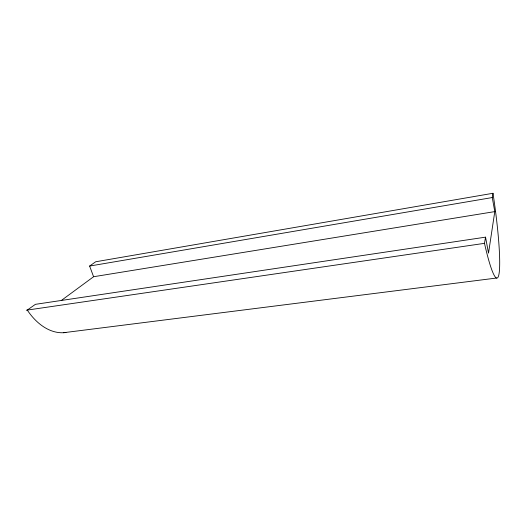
<?xml version="1.0" encoding="UTF-8"?>
<svg xmlns="http://www.w3.org/2000/svg" width="526" height="526" viewBox="0 0 526 526"><rect width="100%" height="100%" fill="white"/><g stroke="black" fill="none" stroke-linecap="round" stroke-linejoin="round"><path stroke-width="0.79" d="M61.259 300.53L93.582 276.729L89.624 266.057L95.699 261.764L492.987 193.279L492.264 197.552L494.782 211.61L488.516 253.17L485.544 237.154L35.42 304.33L27.273 310.077A63.81 41.521 78.7 0 0 65.934 332.485M492.987 193.279A83.299 8.712 81.4 0 1 499.036 273.829A83.299 8.712 81.4 0 1 484.492 243.341L485.544 237.154M89.624 266.057L492.264 197.552M93.582 276.729L494.782 211.61M26.3 310.222L484.492 243.341M63.462 332.721L496.551 278.037"/></g></svg>
